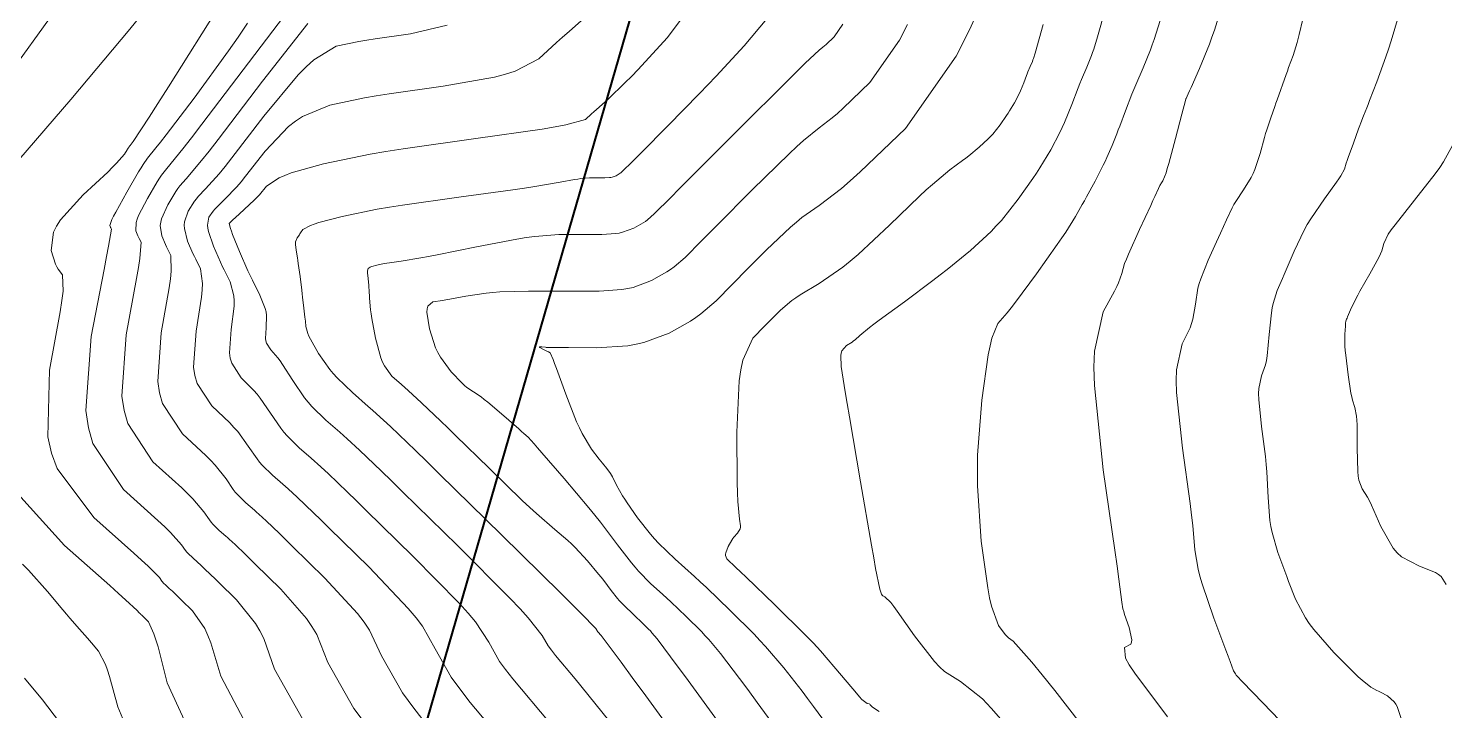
# Model space of a CAD drawing. Header units: millimetres. Extents: x 837475 to 838477, y 1189012 to 1191015.
# Drawn here: x 837735.9 to 837794.9, y 1189236.5 to 1189264.9 of the extents above; entities that cross this region are included whole.
import ezdxf

# ---------------------------------------------------------------- set-up
doc = ezdxf.new("R2010")
doc.units = ezdxf.units.MM
doc.header["$LTSCALE"] = 0.3
doc.layers.add('CORREDORVIA', color=94, linetype='Continuous', lineweight=40)
doc.layers.add('COTAS 10', color=7, linetype='Continuous', lineweight=9, true_color=0x6e3e2d)
doc.layers.add('COTAS INT', color=7, linetype='Continuous', lineweight=5, true_color=0x9fa19f)

msp = doc.modelspace()

# ---------------------------------------------------------------- linework, layer by layer
at = {"layer": 'CORREDORVIA'}
msp.add_lwpolyline([(838157.033, 1190996.193), (838237.174, 1190821.339), (838237.001, 1190602.875), (838240.031, 1190437.198), (838223.537, 1190366.272), (838184.199, 1189898.277), (837734.304, 1190149.151), (837849.078, 1189569.699), (837751.159, 1189231.384), (837593.191, 1189234.399), (837695.481, 1189679.225), (837660.573, 1189835.358), (837597.737, 1190012.464), (837490.666, 1190492.599), (837964.301, 1190234.408), (838010.155, 1190346.41), (837974.613, 1190516.877), (837969.419, 1190653.334), (837963.574, 1190795.982), (837910.676, 1191000.965)], close=True, dxfattribs=at)
at = {"layer": 'COTAS 10'}
for points in [[(837785.654, 1189265.937), (837785.318, 1189264.852), (837785.216, 1189264.56), (837785.11, 1189264.272), (837784.697, 1189263.265), (837784.345, 1189262.475), (837784.278, 1189262.324), (837784.224, 1189262.202), (837784.137, 1189262.007), (837784.135, 1189262.001), (837784.134, 1189261.999), (837784.133, 1189261.996), (837784.127, 1189261.982), (837784.058, 1189261.721), (837784.016, 1189261.562), (837783.965, 1189261.365), (837783.7, 1189260.344), (837783.419, 1189259.303), (837783.358, 1189259.094), (837783.304, 1189258.92), (837783.17, 1189258.578), (837783.089, 1189258.459), (837783.069, 1189258.426), (837783.051, 1189258.393), (837782.992, 1189258.27), (837782.839, 1189257.932), (837782.761, 1189257.762), (837782.668, 1189257.56), (837782.201, 1189256.558), (837781.742, 1189255.536), (837781.654, 1189255.322), (837781.582, 1189255.138), (837781.46, 1189254.72), (837781.332, 1189254.339), (837781.257, 1189254.178), (837781.163, 1189253.993), (837780.682, 1189253.123), (837780.32, 1189251.491), (837780.303, 1189250.825), (837780.322, 1189250.066), (837780.689, 1189246.552), (837781.173, 1189243.202), (837781.266, 1189242.546), (837781.341, 1189242.007), (837781.462, 1189241.045), (837781.512, 1189240.765), (837781.542, 1189240.657), (837781.578, 1189240.536), (837781.768, 1189239.989), (837781.881, 1189239.477), (837781.869, 1189239.378), (837781.839, 1189239.297), (837781.573, 1189239.161), (837781.613, 1189238.709), (837781.776, 1189238.43), (837782.003, 1189238.084), (837783.372, 1189236.276)], [(837740.811, 1189265.698), (837740.163, 1189264.898), (837737.703, 1189261.973), (837735.543, 1189259.453)], [(837756.545, 1189234.244), (837754.336, 1189236.869), (837753.9, 1189237.431), (837753.54, 1189237.921), (837752.875, 1189239.096), (837752.35, 1189240.048), (837752.08, 1189240.397), (837751.754, 1189240.784), (837750.125, 1189242.494), (837748.458, 1189244.129), (837748.11, 1189244.47), (837747.81, 1189244.762), (837747.133, 1189245.412), (837746.757, 1189245.755), (837746.647, 1189245.853), (837746.535, 1189245.953), (837746.105, 1189246.326), (837745.679, 1189246.745), (837745.568, 1189246.874), (837745.46, 1189247.008), (837745.098, 1189247.539), (837744.658, 1189248.142), (837744.501, 1189248.321), (837744.328, 1189248.506), (837743.579, 1189249.219), (837742.962, 1189250.151), (837742.873, 1189250.474), (837742.82, 1189250.824), (837742.923, 1189252.324), (837743.154, 1189253.746), (837743.182, 1189254.048), (837743.194, 1189254.31), (837743.106, 1189254.924), (837742.909, 1189255.316), (837742.851, 1189255.438), (837742.793, 1189255.565), (837742.572, 1189256.075), (837742.436, 1189256.6), (837742.432, 1189256.737), (837742.442, 1189256.871), (837742.597, 1189257.327), (837742.859, 1189257.732), (837742.936, 1189257.834), (837743.015, 1189257.931), (837743.319, 1189258.244), (837743.884, 1189258.881), (837744.128, 1189259.183), (837744.411, 1189259.538), (837745.747, 1189261.274), (837747.172, 1189262.991), (837747.511, 1189263.335), (837747.826, 1189263.622), (837748.759, 1189264.184), (837749.705, 1189264.379), (837750.027, 1189264.435), (837750.375, 1189264.491), (837751.85, 1189264.7), (837753.373, 1189265.059)], [(837768.153, 1189234.311), (837766.284, 1189236.871), (837765.889, 1189237.407), (837765.547, 1189237.869), (837764.758, 1189238.91), (837764.27, 1189239.482), (837764.118, 1189239.647), (837763.959, 1189239.816), (837763.324, 1189240.451), (837762.683, 1189241.06), (837762.519, 1189241.212), (837762.362, 1189241.358), (837761.847, 1189241.825), (837761.348, 1189242.328), (837761.201, 1189242.496), (837761.05, 1189242.677), (837760.472, 1189243.434), (837759.763, 1189244.367), (837759.53, 1189244.659), (837759.281, 1189244.965), (837758.245, 1189246.192), (837757.322, 1189247.259), (837757.143, 1189247.464), (837756.998, 1189247.631), (837756.75, 1189247.909), (837756.575, 1189248.061), (837756.475, 1189248.148), (837756.354, 1189248.255), (837755.729, 1189248.805), (837755.068, 1189249.37), (837754.923, 1189249.487), (837754.795, 1189249.585), (837754.47, 1189249.797), (837754.196, 1189249.985), (837754.099, 1189250.069), (837753.994, 1189250.166), (837753.542, 1189250.632), (837753.092, 1189251.245), (837752.989, 1189251.435), (837752.895, 1189251.634), (837752.634, 1189252.428), (837752.534, 1189253.118), (837752.543, 1189253.252), (837752.567, 1189253.361), (837752.782, 1189253.551), (837753.185, 1189253.604), (837753.326, 1189253.627), (837753.481, 1189253.655), (837754.148, 1189253.786), (837755.006, 1189253.912), (837755.281, 1189253.937), (837755.572, 1189253.957), (837756.757, 1189253.992), (837757.993, 1189253.995), (837758.63, 1189253.995), (837759.698, 1189253.99), (837760.649, 1189254.053), (837760.891, 1189254.095), (837761.123, 1189254.148), (837761.883, 1189254.429), (837762.522, 1189254.791), (837762.679, 1189254.895), (837762.827, 1189255.001), (837763.286, 1189255.398), (837763.961, 1189256.08), (837764.245, 1189256.365), (837764.57, 1189256.692), (837766.095, 1189258.22), (837767.614, 1189259.71), (837767.935, 1189260.012), (837768.213, 1189260.266), (837768.86, 1189260.785), (837769.407, 1189261.201), (837769.621, 1189261.39), (837769.864, 1189261.61), (837770.968, 1189262.672), (837772.213, 1189264.434), (837772.544, 1189265.095)], [(837735.632, 1189245.408), (837737.444, 1189243.401), (837739.332, 1189241.73), (837739.695, 1189241.407), (837739.988, 1189241.144), (837740.472, 1189240.698), (837740.505, 1189240.649), (837740.515, 1189240.636), (837740.526, 1189240.624), (837740.565, 1189240.586), (837740.605, 1189240.551), (837740.625, 1189240.533), (837740.66, 1189240.501), (837740.723, 1189240.441), (837740.751, 1189240.414), (837740.783, 1189240.382), (837740.937, 1189240.231), (837741.17, 1189239.73), (837741.251, 1189239.478), (837741.34, 1189239.177), (837741.724, 1189237.681), (837742.748, 1189235.448)]]:
    msp.add_lwpolyline(points, dxfattribs=at)
at = {"layer": 'COTAS INT'}
for points in [[(837735.532, 1189263.556), (837738.652, 1189267.892)], [(837747.579, 1189266.758), (837745.374, 1189263.843), (837743.164, 1189260.943), (837742.729, 1189260.376), (837742.369, 1189259.913), (837741.708, 1189259.096), (837741.484, 1189258.817), (837741.4, 1189258.692), (837741.307, 1189258.547), (837740.894, 1189257.852), (837740.531, 1189257.142), (837740.47, 1189256.986), (837740.426, 1189256.849), (837740.41, 1189256.504), (837740.502, 1189256.292), (837740.526, 1189256.239), (837740.55, 1189256.188), (837740.633, 1189256.025), (837740.585, 1189255.346), (837740.527, 1189254.97), (837740.449, 1189254.512), (837740.007, 1189252.179), (837739.832, 1189249.625), (837739.923, 1189249.028), (837740.075, 1189248.479), (837741.125, 1189246.892), (837742.33, 1189245.796), (837742.578, 1189245.556), (837742.79, 1189245.343), (837743.248, 1189244.803), (837743.478, 1189244.464), (837743.547, 1189244.379), (837743.617, 1189244.297), (837743.889, 1189244.03), (837744.163, 1189243.792), (837744.235, 1189243.729), (837744.305, 1189243.666), (837744.544, 1189243.448), (837744.975, 1189243.034), (837745.166, 1189242.848), (837745.388, 1189242.63), (837746.45, 1189241.589), (837747.52, 1189240.363), (837747.748, 1189240.03), (837747.946, 1189239.699), (837748.414, 1189238.53), (837749.496, 1189236.62), (837750.081, 1189235.823)], [(837744.008, 1189266.048), (837741.769, 1189262.499), (837741.328, 1189261.804), (837740.965, 1189261.234), (837740.304, 1189260.218), (837740.179, 1189260.053), (837740.154, 1189260.021), (837740.134, 1189259.995), (837740.097, 1189259.949), (837740.068, 1189259.905), (837740.053, 1189259.88), (837739.945, 1189259.694), (837739.615, 1189259.317), (837739.446, 1189259.148), (837739.243, 1189258.95), (837738.228, 1189257.999), (837737.272, 1189256.953), (837737.106, 1189256.695), (837736.982, 1189256.452), (837736.89, 1189255.686), (837737.076, 1189255.121), (837737.127, 1189255.003), (837737.177, 1189254.901), (837737.358, 1189254.675), (837737.385, 1189253.993), (837737.339, 1189253.605), (837737.27, 1189253.13), (837736.826, 1189250.695), (837736.746, 1189247.93), (837736.907, 1189247.248), (837737.146, 1189246.601), (837738.671, 1189244.565), (837740.331, 1189243.086), (837740.656, 1189242.79), (837740.922, 1189242.544), (837741.397, 1189242.066), (837741.496, 1189241.921), (837741.526, 1189241.884), (837741.556, 1189241.848), (837741.673, 1189241.734), (837741.791, 1189241.631), (837741.822, 1189241.604), (837741.852, 1189241.577), (837741.955, 1189241.483), (837742.14, 1189241.305), (837742.222, 1189241.225), (837742.318, 1189241.132), (837742.775, 1189240.683), (837743.287, 1189239.941), (837743.417, 1189239.662), (837743.542, 1189239.351), (837743.954, 1189237.964), (837745.194, 1189235.614)], [(837757.626, 1189236.046), (837756.109, 1189237.849), (837755.809, 1189238.235), (837755.562, 1189238.572), (837755.105, 1189239.379), (837754.553, 1189240.222), (837754.245, 1189240.581), (837753.871, 1189240.995), (837751.962, 1189242.946), (837749.993, 1189244.879), (837749.581, 1189245.281), (837749.227, 1189245.626), (837748.428, 1189246.394), (837747.984, 1189246.799), (837747.854, 1189246.915), (837747.721, 1189247.033), (837747.213, 1189247.474), (837746.709, 1189247.969), (837746.578, 1189248.121), (837746.451, 1189248.28), (837746.024, 1189248.907), (837745.592, 1189249.541), (837745.462, 1189249.704), (837745.328, 1189249.861), (837744.806, 1189250.383), (837744.406, 1189250.987), (837744.348, 1189251.196), (837744.314, 1189251.424), (837744.38, 1189252.396), (837744.507, 1189253.363), (837744.509, 1189253.587), (837744.498, 1189253.792), (837744.343, 1189254.373), (837744.088, 1189254.879), (837744.014, 1189255.037), (837743.938, 1189255.202), (837743.652, 1189255.86), (837743.441, 1189256.475), (837743.413, 1189256.613), (837743.397, 1189256.736), (837743.448, 1189257.065), (837743.634, 1189257.324), (837743.704, 1189257.404), (837743.781, 1189257.488), (837744.125, 1189257.818), (837744.622, 1189258.339), (837744.796, 1189258.543), (837744.986, 1189258.773), (837745.803, 1189259.817), (837746.774, 1189260.85), (837747.062, 1189261.072), (837747.357, 1189261.266), (837748.49, 1189261.737), (837749.935, 1189262.035), (837750.427, 1189262.12), (837750.959, 1189262.206), (837753.211, 1189262.526), (837755.35, 1189262.899), (837755.811, 1189263.019), (837756.214, 1189263.146), (837757.194, 1189263.664), (837757.932, 1189264.338), (837758.183, 1189264.564), (837758.454, 1189264.806), (837759.602, 1189265.823)], [(837763.714, 1189266.119), (837762.535, 1189264.535), (837761.324, 1189263.225), (837761.045, 1189262.933), (837760.791, 1189262.672), (837760.077, 1189261.984), (837759.594, 1189261.557), (837759.486, 1189261.46), (837759.389, 1189261.373), (837759.129, 1189261.137), (837758.316, 1189260.91), (837757.87, 1189260.829), (837757.328, 1189260.74), (837754.573, 1189260.352), (837751.542, 1189259.922), (837750.827, 1189259.806), (837750.165, 1189259.692), (837748.221, 1189259.291), (837746.888, 1189258.91), (837746.612, 1189258.809), (837746.376, 1189258.709), (837745.858, 1189258.361), (837745.561, 1189258.007), (837745.463, 1189257.903), (837745.359, 1189257.797), (837744.93, 1189257.392), (837744.547, 1189257.045), (837744.472, 1189256.975), (837744.41, 1189256.917), (837744.3, 1189256.802), (837744.352, 1189256.601), (837744.394, 1189256.488), (837744.446, 1189256.35), (837744.733, 1189255.645), (837745.083, 1189254.838), (837745.176, 1189254.636), (837745.267, 1189254.443), (837745.58, 1189253.823), (837745.803, 1189253.274), (837745.837, 1189253.126), (837745.859, 1189252.98), (837745.838, 1189252.469), (837745.808, 1189252.023), (837745.824, 1189251.919), (837745.85, 1189251.823), (837746.033, 1189251.547), (837746.327, 1189251.217), (837746.423, 1189251.087), (837746.526, 1189250.941), (837746.949, 1189250.276), (837747.442, 1189249.552), (837747.589, 1189249.369), (837747.74, 1189249.193), (837748.321, 1189248.622), (837748.906, 1189248.114), (837749.06, 1189247.978), (837749.21, 1189247.844), (837749.722, 1189247.377), (837750.644, 1189246.491), (837751.053, 1189246.093), (837751.529, 1189245.628), (837753.8, 1189243.399), (837755.988, 1189241.206), (837756.411, 1189240.765), (837756.755, 1189240.396), (837757.335, 1189239.662), (837757.584, 1189239.223), (837757.718, 1189239.039), (837757.882, 1189238.829), (837758.708, 1189237.847), (837760.108, 1189236.112)], [(837775.693, 1189266.149), (837775.139, 1189264.894), (837774.574, 1189263.767), (837772.452, 1189260.766), (837770.57, 1189258.955), (837770.158, 1189258.579), (837769.792, 1189258.258), (837768.861, 1189257.55), (837768.145, 1189257.053), (837767.915, 1189256.864), (837767.671, 1189256.654), (837766.675, 1189255.709), (837765.692, 1189254.723), (837765.457, 1189254.486), (837765.237, 1189254.264), (837764.575, 1189253.594), (837763.935, 1189253.041), (837763.73, 1189252.893), (837763.512, 1189252.748), (837762.621, 1189252.244), (837761.563, 1189251.853), (837761.24, 1189251.78), (837760.903, 1189251.721), (837759.579, 1189251.633), (837758.425, 1189251.641), (837758.197, 1189251.643), (837758.007, 1189251.644), (837757.651, 1189251.645), (837757.539, 1189251.649), (837757.504, 1189251.651), (837757.466, 1189251.654), (837757.315, 1189251.669), (837757.223, 1189251.666), (837757.223, 1189251.657), (837757.233, 1189251.646), (837757.363, 1189251.576), (837757.532, 1189251.497), (837757.567, 1189251.479), (837757.597, 1189251.463), (837757.664, 1189251.421), (837757.785, 1189251.14), (837757.848, 1189250.973), (837757.925, 1189250.768), (837758.313, 1189249.706), (837758.765, 1189248.557), (837758.883, 1189248.296), (837758.997, 1189248.061), (837759.383, 1189247.419), (837759.704, 1189247.003), (837759.776, 1189246.91), (837759.842, 1189246.827), (837760.024, 1189246.607), (837760.17, 1189246.405), (837760.213, 1189246.334), (837760.258, 1189246.255), (837760.433, 1189245.916), (837760.678, 1189245.474), (837760.767, 1189245.33), (837760.865, 1189245.177), (837761.299, 1189244.549), (837761.841, 1189243.868), (837762.007, 1189243.682), (837762.181, 1189243.497), (837762.871, 1189242.836), (837763.671, 1189242.11), (837763.915, 1189241.884), (837764.169, 1189241.647), (837765.165, 1189240.7), (837766.152, 1189239.714), (837766.399, 1189239.452), (837766.635, 1189239.195), (837767.394, 1189238.306), (837768.15, 1189237.335), (837768.384, 1189237.027), (837768.628, 1189236.701), (837769.6, 1189235.382)], [(837793.092, 1189265.812), (837792.674, 1189264.413), (837792.563, 1189264.067), (837792.455, 1189263.739), (837792.082, 1189262.702), (837791.779, 1189261.925), (837791.715, 1189261.761), (837791.659, 1189261.618), (837791.527, 1189261.287), (837791.416, 1189260.998), (837791.372, 1189260.882), (837791.323, 1189260.751), (837791.103, 1189260.148), (837790.89, 1189259.554), (837790.846, 1189259.429), (837790.809, 1189259.32), (837790.73, 1189259.07), (837790.58, 1189258.795), (837790.498, 1189258.672), (837790.399, 1189258.528), (837789.895, 1189257.837), (837789.327, 1189257.001), (837789.187, 1189256.766), (837789.055, 1189256.53), (837788.639, 1189255.662), (837788.307, 1189254.875), (837788.227, 1189254.689), (837788.152, 1189254.517), (837787.926, 1189254.014), (837787.759, 1189253.483), (837787.722, 1189253.293), (837787.689, 1189253.086), (837787.602, 1189252.184), (837787.514, 1189251.299), (837787.481, 1189251.102), (837787.444, 1189250.925), (837787.279, 1189250.461), (837787.164, 1189249.939), (837787.158, 1189249.726), (837787.164, 1189249.484), (837787.281, 1189248.36), (837787.441, 1189247.105), (837787.473, 1189246.779), (837787.5, 1189246.463), (837787.556, 1189245.4), (837787.632, 1189244.439), (837787.671, 1189244.188), (837787.719, 1189243.942), (837787.961, 1189243.108), (837788.252, 1189242.328), (837788.331, 1189242.117), (837788.41, 1189241.908), (837788.691, 1189241.172), (837789.106, 1189240.392), (837789.27, 1189240.156), (837789.454, 1189239.911), (837790.297, 1189238.952), (837791.13, 1189238.111), (837791.308, 1189237.94), (837791.464, 1189237.796), (837791.837, 1189237.5), (837792.08, 1189237.371), (837792.153, 1189237.332), (837792.229, 1189237.293), (837792.524, 1189237.139), (837792.801, 1189236.897), (837792.866, 1189236.802), (837792.926, 1189236.695), (837793.099, 1189236.205)], [(837766.678, 1189265.329), (837765.747, 1189264.198), (837764.576, 1189262.935), (837764.234, 1189262.576), (837763.886, 1189262.213), (837762.566, 1189260.869), (837761.449, 1189259.75), (837761.046, 1189259.347), (837760.709, 1189259.007), (837760.61, 1189258.922), (837760.578, 1189258.899), (837760.544, 1189258.876), (837760.406, 1189258.798), (837760.242, 1189258.738), (837760.192, 1189258.726), (837760.14, 1189258.717), (837759.935, 1189258.704), (837759.705, 1189258.705), (837759.567, 1189258.705), (837759.3, 1189258.704), (837758.944, 1189258.676), (837758.818, 1189258.658), (837758.681, 1189258.637), (837758.083, 1189258.524), (837757.026, 1189258.345), (837756.598, 1189258.281), (837756.111, 1189258.211), (837753.865, 1189257.909), (837751.521, 1189257.577), (837750.972, 1189257.489), (837750.467, 1189257.403), (837749.004, 1189257.103), (837748.037, 1189256.843), (837747.844, 1189256.781), (837747.683, 1189256.724), (837747.373, 1189256.555), (837747.276, 1189256.416), (837747.249, 1189256.378), (837747.223, 1189256.34), (837747.131, 1189256.205), (837747.069, 1189256.047), (837747.062, 1189255.995), (837747.059, 1189255.938), (837747.085, 1189255.704), (837747.144, 1189255.377), (837747.161, 1189255.262), (837747.18, 1189255.137), (837747.251, 1189254.597), (837747.323, 1189254.026), (837747.341, 1189253.881), (837747.358, 1189253.742), (837747.415, 1189253.285), (837747.457, 1189252.912), (837747.466, 1189252.824), (837747.473, 1189252.744), (837747.487, 1189252.513), (837747.572, 1189252.23), (837747.624, 1189252.117), (837747.688, 1189251.989), (837748.02, 1189251.401), (837748.487, 1189250.734), (837748.636, 1189250.556), (837748.793, 1189250.38), (837749.429, 1189249.77), (837750.092, 1189249.194), (837750.267, 1189249.04), (837750.437, 1189248.888), (837751.017, 1189248.359), (837752.062, 1189247.355), (837752.525, 1189246.904), (837753.064, 1189246.378), (837755.637, 1189243.851), (837758.105, 1189241.417), (837758.577, 1189240.949), (837758.957, 1189240.57), (837759.565, 1189239.945), (837759.606, 1189239.873), (837759.628, 1189239.843), (837759.654, 1189239.809), (837759.789, 1189239.649), (837760.618, 1189238.542), (837761.082, 1189237.911), (837761.647, 1189237.139), (837764.537, 1189233.179)], [(837776.425, 1189236.178), (837776.019, 1189236.635), (837775.658, 1189237.015), (837774.742, 1189237.735), (837774.077, 1189238.155), (837773.874, 1189238.346), (837773.664, 1189238.569), (837772.839, 1189239.644), (837772.117, 1189240.673), (837771.971, 1189240.868), (837771.848, 1189241.025), (837771.601, 1189241.263), (837771.511, 1189241.304), (837771.488, 1189241.335), (837771.464, 1189241.375), (837771.384, 1189241.591), (837771.215, 1189242.442), (837771.135, 1189242.882), (837771.041, 1189243.41), (837770.581, 1189246.056), (837770.122, 1189248.754), (837770.028, 1189249.315), (837769.948, 1189249.795), (837769.777, 1189250.857), (837769.764, 1189251.315), (837769.783, 1189251.415), (837769.812, 1189251.503), (837769.999, 1189251.722), (837770.237, 1189251.872), (837770.299, 1189251.917), (837770.359, 1189251.964), (837770.561, 1189252.142), (837770.96, 1189252.472), (837771.144, 1189252.613), (837771.361, 1189252.777), (837772.41, 1189253.549), (837773.599, 1189254.433), (837773.903, 1189254.667), (837774.197, 1189254.897), (837775.168, 1189255.688), (837776.02, 1189256.477), (837776.239, 1189256.706), (837776.45, 1189256.938), (837777.151, 1189257.815), (837777.755, 1189258.682), (837777.905, 1189258.908), (837778.048, 1189259.129), (837778.502, 1189259.878), (837778.883, 1189260.599), (837778.98, 1189260.802), (837779.073, 1189261.007), (837779.379, 1189261.758), (837779.646, 1189262.46), (837779.715, 1189262.634), (837779.781, 1189262.799), (837780.002, 1189263.32), (837780.197, 1189263.796), (837780.247, 1189263.932), (837780.295, 1189264.07), (837780.454, 1189264.583), (837780.77, 1189265.705)], [(837783.054, 1189265.26), (837782.806, 1189264.461), (837782.731, 1189264.246), (837782.654, 1189264.034), (837782.35, 1189263.293), (837782.041, 1189262.578), (837781.961, 1189262.383), (837781.882, 1189262.189), (837781.616, 1189261.498), (837781.378, 1189260.861), (837781.316, 1189260.7), (837781.258, 1189260.547), (837781.063, 1189260.05), (837780.844, 1189259.55), (837780.77, 1189259.394), (837780.69, 1189259.23), (837780.35, 1189258.575), (837779.996, 1189257.92), (837779.905, 1189257.756), (837779.819, 1189257.599), (837779.536, 1189257.094), (837779.127, 1189256.451), (837778.962, 1189256.207), (837778.774, 1189255.935), (837777.906, 1189254.711), (837777.041, 1189253.537), (837776.855, 1189253.296), (837776.692, 1189253.09), (837776.298, 1189252.649), (837776.048, 1189252.035), (837775.976, 1189251.72), (837775.903, 1189251.343), (837775.632, 1189249.459), (837775.459, 1189247.163), (837775.449, 1189246.526), (837775.455, 1189245.889), (837775.613, 1189243.582), (837775.884, 1189241.638), (837775.961, 1189241.229), (837776.04, 1189240.876), (837776.334, 1189240.068), (837776.611, 1189239.701), (837776.679, 1189239.626), (837776.744, 1189239.562), (837776.946, 1189239.426), (837777.723, 1189238.551), (837778.15, 1189238.02), (837778.669, 1189237.365), (837781.305, 1189233.959)], [(837788.993, 1189265.314), (837788.852, 1189264.673), (837788.809, 1189264.507), (837788.765, 1189264.347), (837788.592, 1189263.808), (837788.407, 1189263.296), (837788.355, 1189263.152), (837788.304, 1189263.007), (837787.931, 1189261.951), (837787.881, 1189261.812), (837787.833, 1189261.677), (837787.664, 1189261.208), (837787.496, 1189260.706), (837787.448, 1189260.549), (837787.399, 1189260.384), (837787.219, 1189259.721), (837787.001, 1189259.054), (837786.929, 1189258.886), (837786.852, 1189258.726), (837786.532, 1189258.207), (837786.208, 1189257.73), (837786.128, 1189257.596), (837786.053, 1189257.461), (837785.816, 1189256.966), (837785.573, 1189256.403), (837785.494, 1189256.226), (837785.41, 1189256.039), (837785.064, 1189255.286), (837784.751, 1189254.509), (837784.688, 1189254.308), (837784.635, 1189254.112), (837784.531, 1189253.452), (837784.423, 1189252.819), (837784.369, 1189252.64), (837784.304, 1189252.459), (837783.98, 1189251.792), (837783.742, 1189250.715), (837783.731, 1189250.275), (837783.743, 1189249.775), (837783.985, 1189247.456), (837784.307, 1189245.153), (837784.37, 1189244.662), (837784.421, 1189244.235), (837784.509, 1189243.223), (837784.638, 1189242.423), (837784.715, 1189242.13), (837784.809, 1189241.806), (837785.298, 1189240.379), (837785.791, 1189239.051), (837785.889, 1189238.789), (837785.969, 1189238.574), (837786.116, 1189238.179), (837786.193, 1189238.054), (837786.229, 1189238.008), (837786.271, 1189237.957), (837786.474, 1189237.735), (837786.916, 1189237.278), (837787.33, 1189236.849), (837788.385, 1189235.759)], [(837747.474, 1189235.969), (837746.184, 1189238.247), (837745.744, 1189239.525), (837745.583, 1189239.846), (837745.403, 1189240.152), (837744.612, 1189241.136), (837743.853, 1189241.881), (837743.694, 1189242.036), (837743.558, 1189242.169), (837743.249, 1189242.465), (837743.078, 1189242.621), (837743.028, 1189242.666), (837742.977, 1189242.712), (837742.781, 1189242.882), (837742.587, 1189243.073), (837742.536, 1189243.131), (837742.487, 1189243.192), (837742.322, 1189243.434), (837741.856, 1189243.943), (837741.617, 1189244.173), (837741.331, 1189244.441), (837739.898, 1189245.729), (837738.631, 1189247.642), (837738.448, 1189248.305), (837738.338, 1189249.025), (837738.549, 1189252.106), (837739.097, 1189254.895), (837739.199, 1189255.431), (837739.28, 1189255.864), (837739.396, 1189256.576), (837739.371, 1189256.625), (837739.364, 1189256.64), (837739.357, 1189256.656), (837739.329, 1189256.719), (837739.421, 1189256.974), (837739.49, 1189257.111), (837739.576, 1189257.277), (837740.043, 1189258.115), (837740.532, 1189258.954), (837740.632, 1189259.121), (837740.718, 1189259.26), (837740.902, 1189259.523), (837741.252, 1189259.954), (837741.442, 1189260.199), (837741.672, 1189260.498), (837742.839, 1189262.03), (837744.272, 1189263.996), (837744.67, 1189264.569), (837745.068, 1189265.153)], [(837752.563, 1189235.889), (837751.991, 1189236.627), (837751.518, 1189237.271), (837750.645, 1189238.813), (837750.148, 1189239.874), (837749.914, 1189240.214), (837749.637, 1189240.574), (837748.287, 1189242.041), (837746.923, 1189243.38), (837746.638, 1189243.659), (837746.392, 1189243.898), (837745.838, 1189244.43), (837745.531, 1189244.71), (837745.441, 1189244.791), (837745.349, 1189244.873), (837744.997, 1189245.178), (837744.648, 1189245.521), (837744.557, 1189245.626), (837744.469, 1189245.736), (837744.173, 1189246.171), (837743.724, 1189246.742), (837743.54, 1189246.938), (837743.329, 1189247.151), (837742.352, 1189248.056), (837741.519, 1189249.315), (837741.398, 1189249.751), (837741.326, 1189250.225), (837741.465, 1189252.251), (837741.802, 1189254.129), (837741.854, 1189254.509), (837741.889, 1189254.828), (837741.869, 1189255.475), (837741.729, 1189255.752), (837741.689, 1189255.838), (837741.647, 1189255.929), (837741.491, 1189256.289), (837741.431, 1189256.725), (837741.451, 1189256.862), (837741.487, 1189257.007), (837741.745, 1189257.59), (837742.083, 1189258.139), (837742.168, 1189258.263), (837742.25, 1189258.374), (837742.513, 1189258.67), (837743.147, 1189259.424), (837743.461, 1189259.823), (837743.836, 1189260.304), (837745.691, 1189262.73), (837747.57, 1189265.132)], [(837769.852, 1189265.1), (837769.483, 1189264.579), (837769.157, 1189264.265), (837769.085, 1189264.2), (837769.022, 1189264.144), (837768.86, 1189264.021), (837768.281, 1189263.479), (837767.955, 1189263.159), (837767.556, 1189262.766), (837765.515, 1189260.731), (837763.448, 1189258.66), (837763.033, 1189258.244), (837762.685, 1189257.895), (837761.998, 1189257.203), (837761.718, 1189256.961), (837761.628, 1189256.897), (837761.533, 1189256.834), (837761.144, 1189256.614), (837760.682, 1189256.443), (837760.541, 1189256.411), (837760.394, 1189256.385), (837759.816, 1189256.347), (837759.167, 1189256.35), (837758.78, 1189256.35), (837758.029, 1189256.348), (837757.025, 1189256.268), (837756.67, 1189256.219), (837756.282, 1189256.158), (837754.598, 1189255.84), (837752.96, 1189255.509), (837752.6, 1189255.44), (837752.281, 1189255.38), (837751.466, 1189255.246), (837750.975, 1189255.176), (837750.86, 1189255.158), (837750.754, 1189255.14), (837750.448, 1189255.077), (837750.242, 1189255.018), (837750.2, 1189255.003), (837750.164, 1189254.988), (837750.087, 1189254.935), (837750.065, 1189254.841), (837750.064, 1189254.799), (837750.064, 1189254.75), (837750.085, 1189254.518), (837750.114, 1189254.223), (837750.121, 1189254.135), (837750.126, 1189254.044), (837750.141, 1189253.693), (837750.186, 1189253.213), (837750.211, 1189253.041), (837750.241, 1189252.852), (837750.395, 1189252.028), (837750.614, 1189251.218), (837750.686, 1189251.038), (837750.762, 1189250.877), (837751.079, 1189250.454), (837751.479, 1189250.103), (837751.608, 1189249.986), (837751.746, 1189249.861), (837752.311, 1189249.341), (837753.118, 1189248.574), (837753.408, 1189248.294), (837753.727, 1189247.984), (837755.121, 1189246.62), (837756.503, 1189245.282), (837756.815, 1189244.989), (837757.096, 1189244.73), (837757.855, 1189244.073), (837758.404, 1189243.605), (837758.552, 1189243.465), (837758.699, 1189243.321), (837759.217, 1189242.761), (837759.679, 1189242.214), (837759.79, 1189242.078), (837759.894, 1189241.948), (837760.21, 1189241.531), (837760.468, 1189241.194), (837760.535, 1189241.113), (837760.601, 1189241.038), (837760.824, 1189240.814), (837761.054, 1189240.606), (837761.124, 1189240.541), (837761.196, 1189240.473), (837761.482, 1189240.201), (837761.765, 1189239.918), (837761.836, 1189239.843), (837761.904, 1189239.769), (837762.122, 1189239.514), (837762.677, 1189238.77), (837762.958, 1189238.388), (837763.293, 1189237.93), (837764.962, 1189235.64)], [(837778.188, 1189265.088), (837777.854, 1189263.905), (837777.784, 1189263.679), (837777.763, 1189263.618), (837777.741, 1189263.558), (837777.655, 1189263.348), (837777.557, 1189263.118), (837777.528, 1189263.045), (837777.497, 1189262.968), (837777.38, 1189262.658), (837777.245, 1189262.327), (837777.161, 1189262.147), (837776.992, 1189261.829), (837776.792, 1189261.498), (837776.729, 1189261.401), (837776.663, 1189261.301), (837776.396, 1189260.918), (837776.087, 1189260.531), (837775.994, 1189260.429), (837775.897, 1189260.328), (837775.521, 1189259.98), (837775.092, 1189259.63), (837774.963, 1189259.529), (837774.828, 1189259.426), (837774.304, 1189259.035), (837773.581, 1189258.437), (837773.321, 1189258.203), (837773.036, 1189257.939), (837771.792, 1189256.736), (837770.483, 1189255.515), (837770.158, 1189255.238), (837769.848, 1189254.989), (837768.861, 1189254.314), (837768.077, 1189253.839), (837767.896, 1189253.716), (837767.729, 1189253.597), (837767.255, 1189253.198), (837766.852, 1189252.792), (837766.73, 1189252.669), (837766.603, 1189252.541), (837766.108, 1189252.037), (837765.685, 1189251.111), (837765.604, 1189250.716), (837765.539, 1189250.261), (837765.435, 1189248.117), (837765.451, 1189246.019), (837765.462, 1189245.592), (837765.476, 1189245.233), (837765.548, 1189244.492), (837765.591, 1189244.22), (837765.585, 1189244.155), (837765.572, 1189244.096), (837765.463, 1189243.92), (837765.306, 1189243.746), (837765.263, 1189243.687), (837765.221, 1189243.623), (837765.069, 1189243.355), (837764.971, 1189243.095), (837764.962, 1189243.037), (837764.961, 1189242.984), (837765.024, 1189242.843), (837765.398, 1189242.491), (837765.593, 1189242.305), (837765.828, 1189242.08), (837767.007, 1189240.95), (837768.309, 1189239.657), (837768.621, 1189239.33), (837768.913, 1189239.017), (837769.795, 1189237.996), (837770.412, 1189237.248), (837770.538, 1189237.106), (837770.643, 1189236.993), (837770.858, 1189236.822), (837770.944, 1189236.808), (837770.968, 1189236.794), (837770.993, 1189236.775), (837771.082, 1189236.672), (837771.36, 1189236.495)], [(837794.963, 1189241.784), (837794.763, 1189242.117), (837794.654, 1189242.2), (837794.522, 1189242.28), (837793.854, 1189242.536), (837793.109, 1189242.931), (837792.93, 1189243.098), (837792.761, 1189243.289), (837792.248, 1189244.19), (837791.862, 1189245.078), (837791.773, 1189245.262), (837791.693, 1189245.418), (837791.469, 1189245.76), (837791.334, 1189246.121), (837791.309, 1189246.29), (837791.29, 1189246.489), (837791.267, 1189247.457), (837791.26, 1189248.423), (837791.25, 1189248.621), (837791.238, 1189248.789), (837791.164, 1189249.145), (837791.063, 1189249.451), (837791.033, 1189249.588), (837791.002, 1189249.748), (837790.881, 1189250.514), (837790.784, 1189251.329), (837790.767, 1189251.52), (837790.755, 1189251.696), (837790.751, 1189252.205), (837790.772, 1189252.537), (837790.776, 1189252.601), (837790.78, 1189252.653), (837790.788, 1189252.742), (837790.822, 1189252.821), (837790.841, 1189252.867), (837790.865, 1189252.924), (837790.988, 1189253.218), (837791.202, 1189253.667), (837791.283, 1189253.823), (837791.374, 1189253.992), (837791.784, 1189254.712), (837792.162, 1189255.398), (837792.233, 1189255.544), (837792.289, 1189255.672), (837792.371, 1189255.977), (837792.559, 1189256.364), (837792.683, 1189256.544), (837792.837, 1189256.755), (837793.652, 1189257.778), (837794.515, 1189258.878), (837794.7, 1189259.137), (837794.861, 1189259.376), (837795.249, 1189260.079)], [(837740.365, 1189235.019), (837739.663, 1189236.688), (837739.325, 1189237.944), (837739.237, 1189238.213), (837739.151, 1189238.447), (837738.858, 1189239.006), (837738.569, 1189239.349), (837738.485, 1189239.446), (837738.399, 1189239.545), (837738.074, 1189239.913), (837737.665, 1189240.381), (837737.526, 1189240.544), (837737.376, 1189240.721), (837736.743, 1189241.481), (837735.946, 1189242.369), (837735.693, 1189242.627)], [(837735.779, 1189237.873), (837736.528, 1189236.977), (837737.233, 1189236.048)]]:
    msp.add_lwpolyline(points, dxfattribs=at)

doc.saveas('drawing.dxf')
